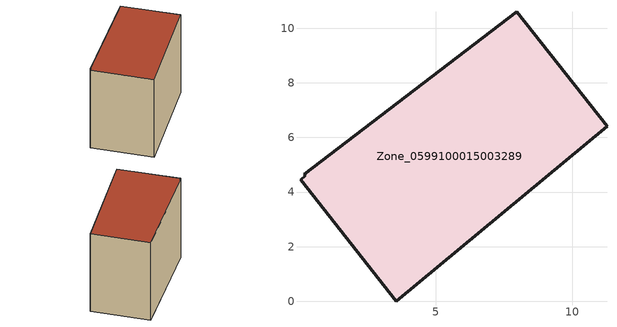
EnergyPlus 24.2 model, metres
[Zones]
Zone_0599100015003289
 floor ground (C_G): 0.23,4.59 0.18,4.65 7.96,10.6 11.26,6.42 3.56,0 0.04,4.45 z0.95
 wall outside (C_F): 3.56,0 11.26,6.42 7.96,10.6 0.18,4.65 0.23,4.59 0.04,4.45 3.56,0 z0.95:9.03
 roof outside (C_R): 0.23,4.59 0.04,4.45 3.56,0 11.26,6.42 7.96,10.6 0.18,4.65 z9.03
[BUILDING]
Pand.0599100015003289: North Axis=0; Terrain=City; Loads Convergence Tolerance Value=0.04; Temperature Convergence Tolerance Value=0.4; Solar Distribution=FullExterior; Maximum Number of Warmup Days=25; Minimum Number of Warmup Days=1
[Site:Location]
Rotterdam.The.Hague.AP_ZH_NLD Design_Conditions: Latitude=51.96; Longitude=4.45; Time Zone=1; Elevation=-4.5
[SITE:GROUNDTEMPERATURE:BUILDINGSURFACE]
18, 18, 18, 18, 18, 18, 18, 18, 18, 18, 18, 18
[MATERIAL] Thermal Absorptance=0.9; Solar Absorptance=0.7; Visible Absorptance=0.7
Name | Roughness | Thickness | Conductivity | Density | Specific Heat
G.TI.1965-1974 | MediumSmooth | 0.15 | 0.882353 | 540 | 1210
F.TI.1965-1974 | Rough | 0.3 | 0.697674 | 1920 | 840
R.TI.1965-1974 | MediumRough | 0.2 | 0.232558 | 1500 | 1000
[CONSTRUCTION]
C_G: G.TI.1965-1974
C_F: F.TI.1965-1974
C_R: R.TI.1965-1974
[ZONE]
Zone_0599100015003289: Type=1; Multiplier=1; Ceiling Height=Autocalculate; Volume=Autocalculate; Floor Area=autocalculate; Part of Total Floor Area=Yes
[ZONEINFILTRATION:DESIGNFLOWRATE]
Infil_Zone_0599100015003289: Zone or ZoneList or Space or SpaceList=Zone_0599100015003289; Schedule=AlwaysOn; Design Flow Rate Calculation Method=Flow/Area; Flow Rate per Floor Area=0.003; Constant Term Coefficient=1; Temperature Term Coefficient=0; Velocity Term Coefficient=0; Velocity Squared Term Coefficient=0
[HVACTEMPLATE:ZONE:IDEALLOADSAIRSYSTEM]
Zone_0599100015003289: Maximum Heating Supply Air Temperature=50; Minimum Cooling Supply Air Temperature=13; Maximum Heating Supply Air Humidity Ratio=0.0156; Minimum Cooling Supply Air Humidity Ratio=0.0077; Heating Limit=NoLimit; Cooling Limit=NoLimit; Dehumidification Control Type=ConstantSensibleHeatRatio; Cooling Sensible Heat Ratio=0.7; Dehumidification Setpoint=60; Humidification Control Type=None; Humidification Setpoint=30; Outdoor Air Method=None; Outdoor Air Flow Rate per Person=0.00944; Outdoor Air Flow Rate per Zone Floor Area=0; Outdoor Air Flow Rate per Zone=0; Demand Controlled Ventilation Type=None; Outdoor Air Economizer Type=NoEconomizer; Heat Recovery Type=None; Sensible Heat Recovery Effectiveness=0.7; Latent Heat Recovery Effectiveness=0.65
[ZONECONTROL:THERMOSTAT]
ThermostatControl_Zone_0599100015003289: Zone or ZoneList=Zone_0599100015003289; Control Type Schedule=DualSetpointControlType; Control 1=Thermostat_Zone_0599100015003289; Temperature Difference Between Cutout And Setpoint=0
[THERMOSTATSETPOINT:DUALSETPOINT]
Thermostat_Zone_0599100015003289: Heating Setpoint Temperature Schedule=HeatingSetpoint_Zone_0599100015003289; Cooling Setpoint Temperature Schedule=CoolingSetpoint_Zone_0599100015003289
[SCHEDULE:COMPACT]
HeatingSetpoint_Zone_0599100015003289: Through: 12/31, For: AllDays, Until: 24:00, 21
CoolingSetpoint_Zone_0599100015003289: Through: 12/31, For: AllDays, Until: 24:00, 24
DualSetpointControlType: Through: 12/31, For: AllDays, Until: 24:00, 4
AlwaysOn: Through: 12/31, For: AllDays, Until: 24:00, 1
